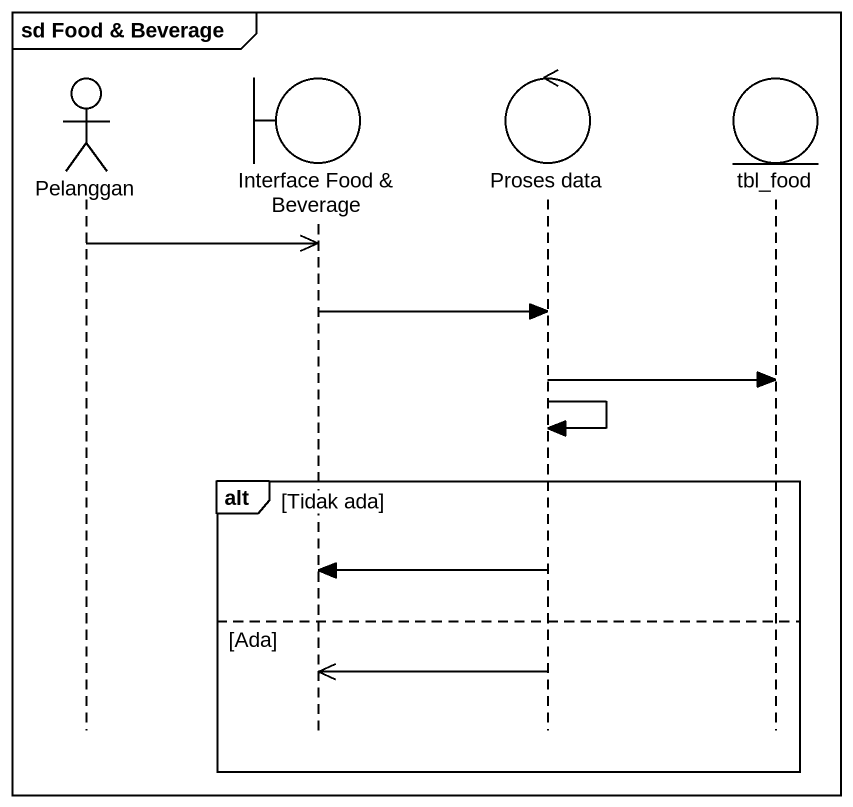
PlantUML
@startuml
mainframe sd Food & Beverage
hide footbox
actor Pelanggan
boundary "Interface Food & Beverage" as Interface_Food_Beverage
control "Proses data" as Proses_data
entity tbl_food

Pelanggan ->> Interface_Food_Beverage
Interface_Food_Beverage -> Proses_data
Proses_data -> tbl_food
Proses_data -> Proses_data
alt Tidak ada
  Proses_data -> Interface_Food_Beverage
else Ada
  Proses_data ->> Interface_Food_Beverage
end
@enduml
